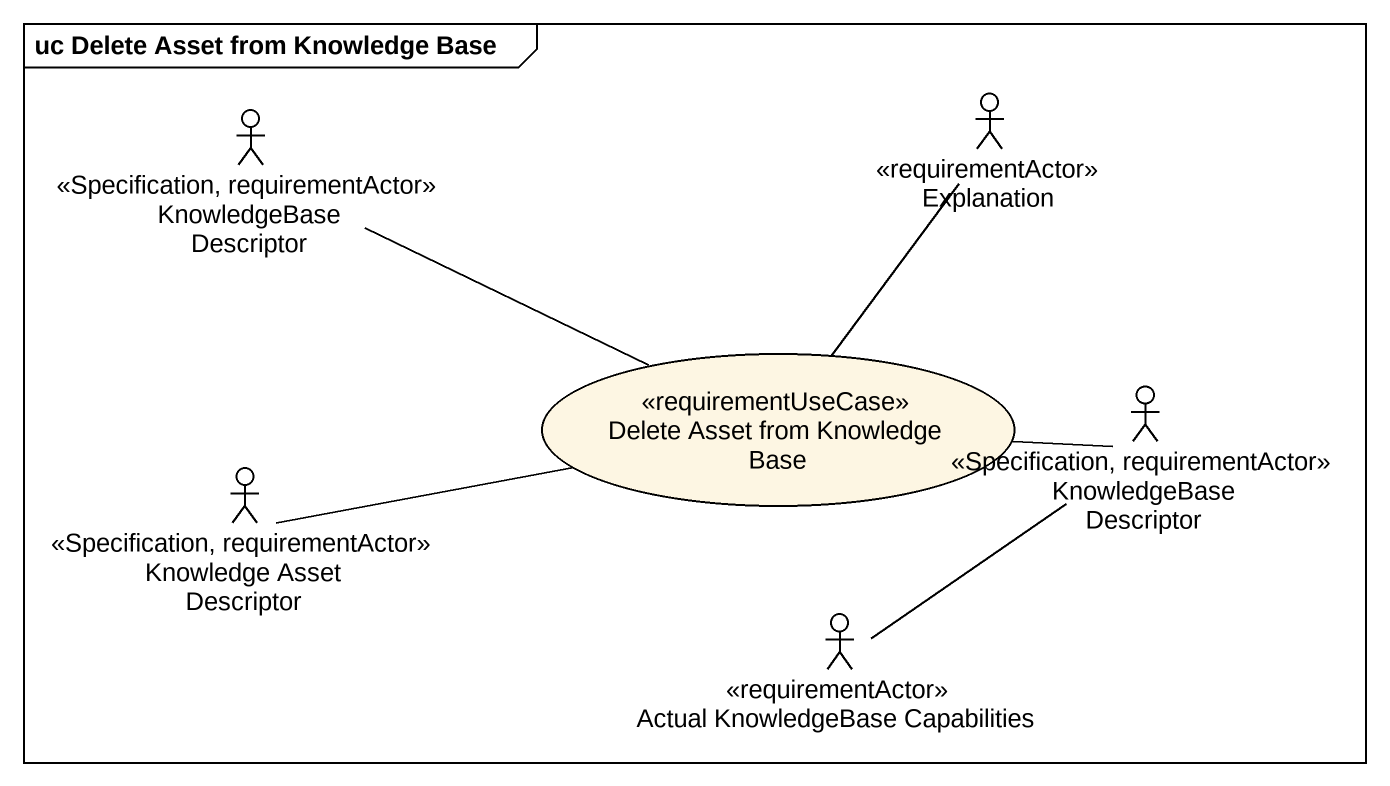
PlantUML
@startuml
mainframe uc Delete Asset from Knowledge Base
actor "KnowledgeBase Descriptor" as KnowledgeBase_Descriptor <<Specification, requirementActor>>
actor Explanation <<requirementActor>>
usecase "Delete Asset from Knowledge Base" as Delete_Asset_from_Knowledge <<requirementUseCase>>
actor "Knowledge Asset Descriptor" as Knowledge_Asset_Descriptor <<Specification, requirementActor>>
actor "KnowledgeBase Descriptor" as KnowledgeBase_Descriptor_2 <<Specification, requirementActor>>
actor "Actual KnowledgeBase Capabilities" as Actual_KnowledgeBase <<requirementActor>>
KnowledgeBase_Descriptor -right- Delete_Asset_from_Knowledge
Delete_Asset_from_Knowledge -up- Explanation
Delete_Asset_from_Knowledge -right- KnowledgeBase_Descriptor_2
Knowledge_Asset_Descriptor -right- Delete_Asset_from_Knowledge
KnowledgeBase_Descriptor_2 -- Actual_KnowledgeBase
@enduml
